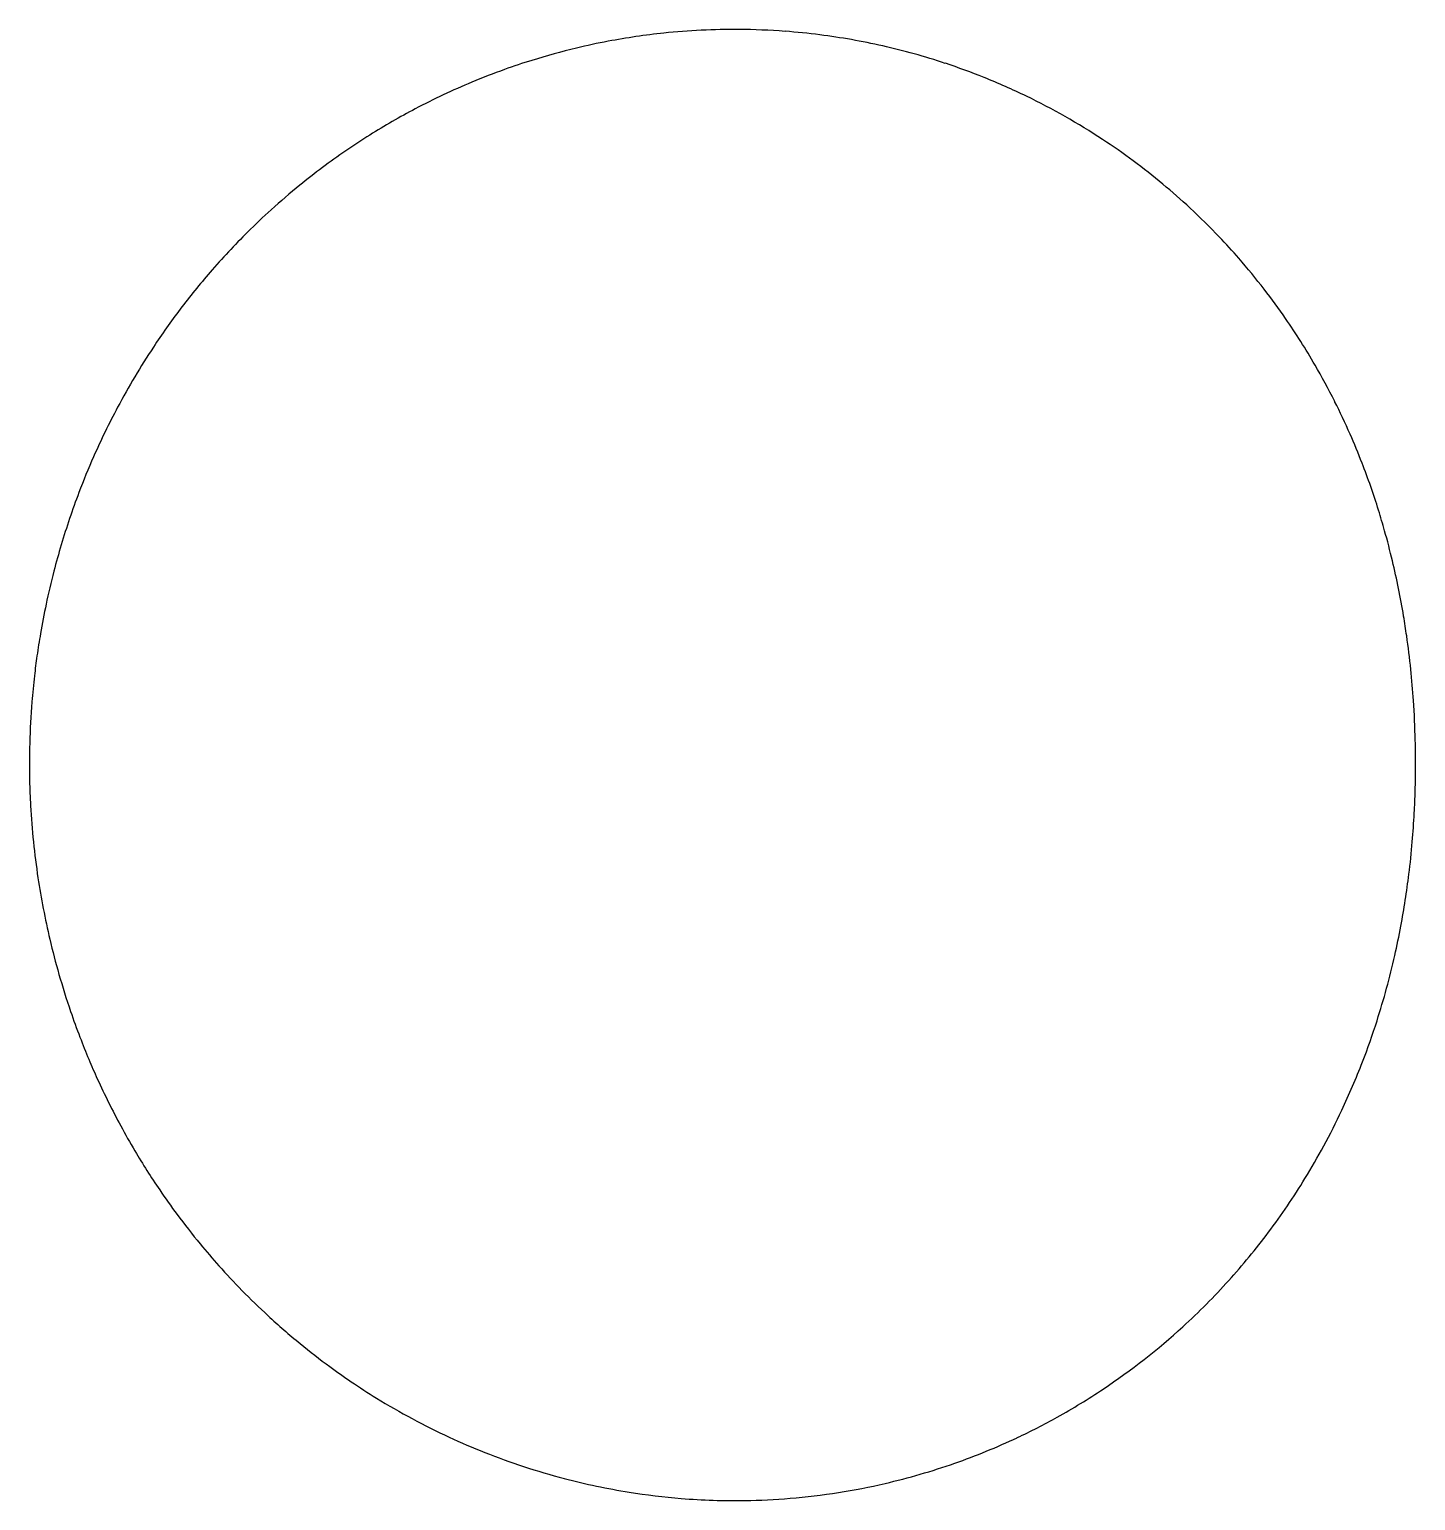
# Model space of a CAD drawing. Header units: metres. Extents: x -299 to 250, y -291 to 290.
import ezdxf

# ---------------------------------------------------------------- set-up
doc = ezdxf.new("R2010")
doc.units = ezdxf.units.M

msp = doc.modelspace()

# ---------------------------------------------------------------- linework, layer by layer
for centre, radius, start, end in [((-18.93, 18.08), 272.29, 460.74368, 463.44948), ((-19.67, 21.8), 268.49, 455.98658, 460.73586), ((-19.78, 22.45), 267.83, 449.63, 455.97793), ((-19.86, 21.45), 268.83, 445.71583, 449.61583), ((-19.54, 26.42), 263.86, 442.69653, 445.70353), ((-19.67, 24.95), 265.33, 437.26249, 442.70914), ((-19.76, 21.33), 268.94, 463.43762, 467.33614), ((-19.79, 24.51), 265.79, 431.715, 437.25897), ((-18.9, 18.05), 272.31, 469.69779, 472.61143), ((-17.72, 14.96), 275.63, 467.34655, 469.71114), ((-19.2, 26.48), 263.74, 428.15605, 431.70167), ((-18.66, 17.62), 272.8, 472.62244, 475.21923), ((-19.01, 26.84), 263.32, 424.18389, 428.16556), ((-18.6, 17.29), 273.13, 475.20176, 477.79548), ((-19.16, 26.64), 263.57, 416.64704, 424.17287), ((-16.54, 13.53), 277.42, 477.80972, 482.09981), ((-16.35, 13.29), 277.72, 482.10748, 486.80099), ((-20.49, 24.59), 266.02, 410.25952, 416.65083), ((-13.89, 10.07), 281.77, 486.80879, 489.12179), ((-15.65, 12.09), 279.09, 489.10347, 492.14942), ((-17.57, 28.09), 261.46, 407.11908, 410.2621), ((-13.61, 9.77), 282.18, 492.13854, 494.74944), ((-21.17, 24.28), 266.7, 403.60259, 407.10885), ((-10.95, 7.19), 285.89, 494.76504, 499.12622), ((-19.05, 26.4), 263.71, 401.11543, 403.5869), ((-22.16, 23.59), 267.89, 397.74557, 401.13048), ((-10.98, 7.28), 285.81, 499.13587, 502.9034), ((-20.98, 24.55), 266.37, 394.65235, 397.73734), ((-7.55, 4.7), 290.1, 502.90655, 506.52069), ((-25.51, 21.37), 271.91, 390.07442, 394.65986), ((-5.99, 3.75), 291.92, 506.5336, 511.96944), ((-28.36, 19.7), 275.21, 386.6806, 390.07839), ((-5.19, 3.28), 292.85, 511.96166, 516.21914), ((-32.21, 17.7), 279.54, 383.75394, 386.6936), ((-32.63, 17.58), 279.98, 381.21168, 383.74194), ((-5.02, 3.11), 293.08, 516.20283, 519.20014), ((-42.68, 13.63), 290.78, 377.32264, 381.22062), ((-2.66, 2.13), 295.62, 519.18457, 521.29335), ((-49.56, 11.58), 297.95, 375.68793, 377.30469), ((0.78, 1.06), 299.23, 521.31084, 525.47756), ((-54.69, 10.04), 303.31, 373.37096, 375.70657), ((-0.08, 1.2), 298.37, 525.46162, 528.02588), ((-79.28, 4.15), 328.59, 369.49715, 373.37776), ((6.53, -0.15), 305.11, 528.036, 530.26497), ((-86.77, 3.02), 336.17, 368.12808, 369.47676), ((-3.71, 1.51), 294.73, 530.24619, 531.97678), ((-93.36, 2.01), 342.84, 365.90762, 368.13923), ((18.95, -1.59), 317.61, 531.99233, 533.41983), ((-91.74, 2.13), 341.21, 363.83931, 365.91548), ((-3.19, 0.88), 295.33, 533.40452, 535.41948), ((6.68, 0.05), 305.23, 535.41227, 538.47587), ((-116.89, 0.39), 366.42, 361.37324, 363.8479), ((7.01, 0.13), 305.56, 538.49175, 541.27382), ((-127.16, 0.06), 376.7, 360.10702, 361.38582), ((-82.44, -0.02), 331.98, 360.0038, 360.13574), ((-84.84, -0.85), 334.38, 718.32747, 719.3444), ((-155.73, -0.29), 405.27, 359.38039, 360.04144), ((4.62, 0.15), 303.18, 541.28752, 543.15685), ((-109.18, -0.3), 358.72, 716.93097, 718.35284), ((1.99, -0.11), 300.53, 543.1364, 545.87077), ((-107.76, -0.34), 357.3, 715.10189, 716.92595), ((3.86, -0.01), 302.4, 545.85336, 548.57079), ((-99.11, -1.05), 348.63, 712.9831, 715.09641), ((4.19, 0), 302.73, 548.56343, 553.2436), ((-82.58, -3.08), 331.97, 709.39816, 712.98318), ((2.41, -0.48), 300.89, 553.23091, 555.96203), ((-68.22, -5.78), 317.36, 707.25677, 709.39969), ((-57.45, -8.21), 306.31, 702.26019, 707.25564), ((0.79, -0.88), 299.22, 555.97416, 558.90987), ((-0.09, -1.27), 298.26, 558.89342, 560.98354), ((-46.42, -11.71), 294.75, 698.88919, 702.25406), ((11.03, 3.1), 310.21, 561.00168, 562.73728), ((-13.3, -7.15), 283.81, 562.72704, 564.42439), ((-41.41, -13.61), 289.38, 694.77105, 698.8837), ((-0.44, -1.24), 297.96, 564.43631, 566.43345), ((-1.62, -1.91), 296.61, 566.42079, 568.42704), ((-32.69, -17.71), 279.75, 691.52795, 694.7693), ((-1.48, -1.71), 296.83, 568.44698, 570.64266), ((-33.09, -17.58), 280.16, 688.50863, 691.54294), ((-5.84, -4.37), 291.72, 570.63047, 574.22453), ((-6.72, -5), 290.64, 574.21905, 576.55898), ((-28.89, -20.14), 275.25, 683.15249, 688.50589), ((-5.56, -4.03), 292.14, 576.5762, 579.48606), ((-24.91, -23.12), 270.27, 677.91132, 683.15358), ((-9.03, -6.79), 287.71, 579.50129, 581.76656), ((-11.37, -9), 284.49, 581.74831, 584.43762), ((-10.81, -8.48), 285.26, 584.43297, 587.31373), ((-22.84, -24.97), 267.49, 672.39931, 677.90789), ((-12.09, -9.8), 283.41, 587.32388, 590.72331), ((-20.92, -27.05), 264.66, 663.72452, 672.39688), ((-15.66, -14.28), 277.69, 590.70916, 593.77046), ((-14, -12.13), 280.41, 593.75525, 595.87741), ((-15.61, -14.36), 277.66, 595.89566, 598.34499), ((-19.64, -28.93), 262.39, 659.07494, 663.7187), ((-17.12, -16.94), 274.67, 598.33006, 605.1391), ((-19.44, -29.16), 262.09, 655.16971, 659.06195), ((-17.54, -17.72), 273.78, 605.14903, 608.35754), ((-18.96, -30.25), 260.91, 649.31097, 655.17581), ((-18.47, -20.25), 271.09, 608.34331, 611.7927), ((-18.37, -20.07), 271.29, 611.78539, 615.33678), ((-19.21, -29.69), 261.51, 643.03786, 649.3225), ((-19.03, -22.55), 268.72, 615.33723, 620.92603), ((-19.39, -29.1), 262.13, 638.93797, 643.04585), ((-19.53, -25.85), 265.39, 620.92058, 625.40506), ((-19.56, -26.79), 264.45, 625.3956, 630.86046), ((-19.52, -28.01), 263.23, 630.85599, 634.73138), ((-19.66, -27.12), 264.12, 634.74488, 638.92902)]:
    msp.add_arc(centre, radius, start, end)

doc.saveas('drawing.dxf')
